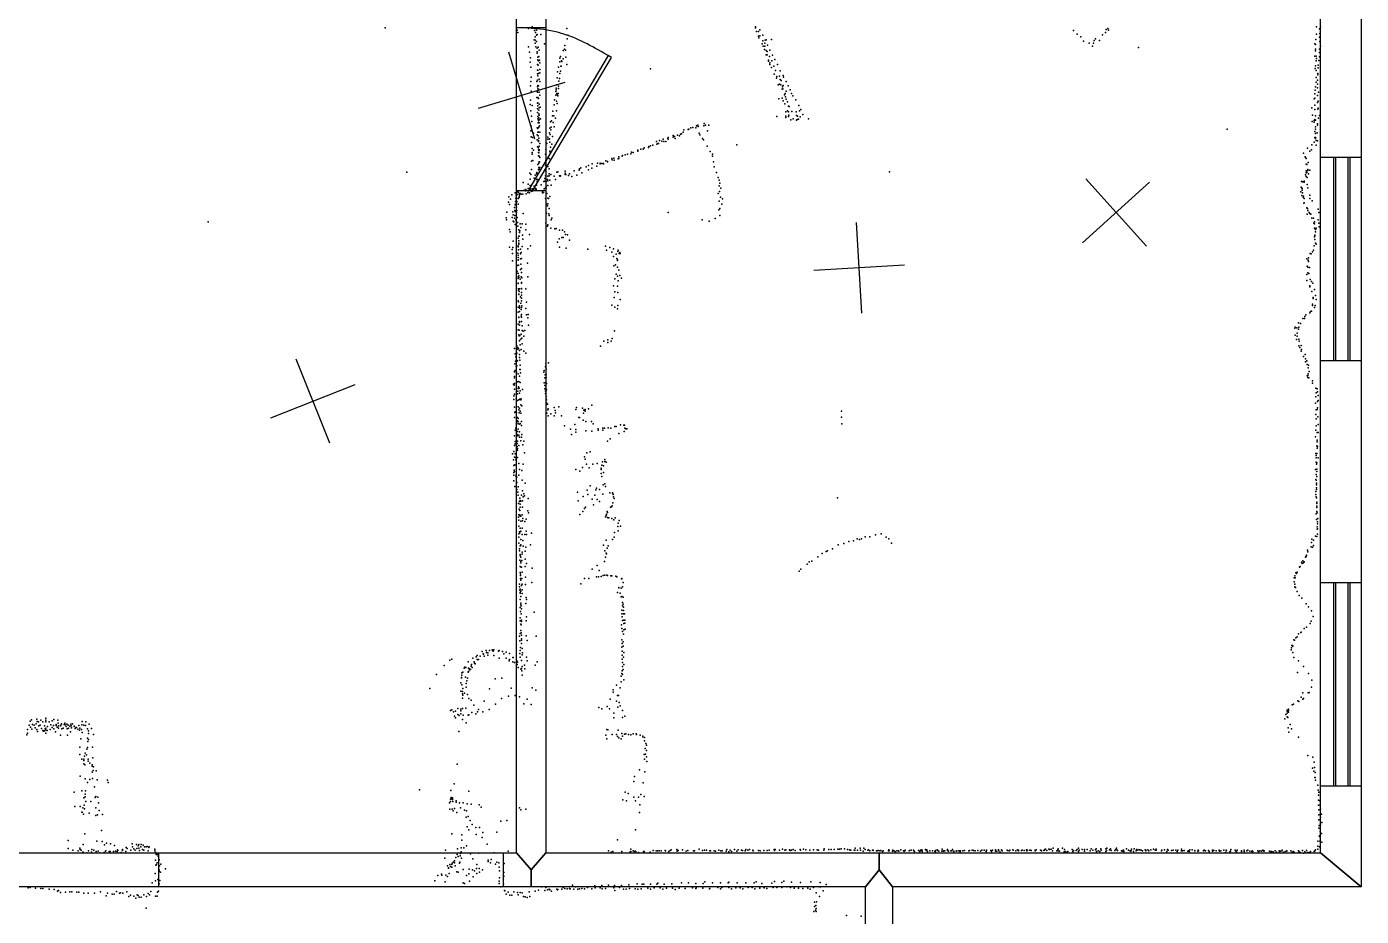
# Model space of a CAD drawing. Header units: millimetres. Extents: x -399 to 13959, y -15390 to 1030.
# Drawn here: x 8062 to 13959, y -11336 to -7408 of the extents above; entities that cross this region are included whole.
import ezdxf

# ---------------------------------------------------------------- set-up
doc = ezdxf.new("R2010")
doc.units = ezdxf.units.MM
for name, color, linetype in [('DOORS', 7, 'Continuous'), ('P', 9, 'Continuous'), ('PANOS', 10, 'Continuous'), ('ROOMS', 1, 'Continuous'), ('WALLS', 3, 'Continuous'), ('WINDOWS', 6, 'Continuous')]:
    doc.layers.add(name, color=color, linetype=linetype)

# ---------------------------------------------------------------- blocks, each defined once
blk = doc.blocks.new('1-Standard_3C')
for points in [[(-403.982, 5.64828), (253.382, 394.931), (263.573, 377.722), (-393.791, -11.5606), (-403.982, 5.64828)], [(263.573, 377.722), (275.367, 357.142), (283.15, 343.495), (290.844, 329.879), (298.429, 316.269), (305.882, 302.642), (313.184, 288.973), (320.313, 275.239), (327.249, 261.416), (333.971, 247.479), (340.456, 233.405), (346.686, 219.17), (352.638, 204.75), (358.291, 190.121), (363.626, 175.258), (368.62, 160.139), (373.253, 144.738), (377.503, 129.032), (381.351, 112.998), (384.774, 96.6102), (387.752, 79.8457), (390.265, 62.6802), (392.29, 45.0899), (393.807, 27.0508), (395.085, -0.90191)]]:
    blk.add_lwpolyline(points)
blk = doc.blocks.new('1-Standard_45')
for points in [[(-590, 42.9766), (589.999, 42.9766), (589.999, 32.9766), (-590, 32.9766), (-590, 42.9766)], [(-590.014, -44.0958), (589.985, -44.0958), (589.985, -54.0958), (-590.014, -54.0958), (-590.014, -44.0958)]]:
    blk.add_lwpolyline(points)

msp = doc.modelspace()

# ---------------------------------------------------------------- linework, layer by layer
at = {"layer": 'DOORS'}
for points in [[(10225.6, -8131.89), (10225.6, -7411.89), (10355.6, -7411.89), (10355.6, -8131.89), (10225.6, -8131.89)], [(8646.54, -11055.7), (10167.3, -11055.7), (10167.3, -11205.7), (8646.54, -11205.7), (8646.54, -11055.7)]]:
    msp.add_lwpolyline(points, dxfattribs=at)
at = {"layer": 'P'}
for p in [(9646, -7413), (10229, -7423), (10280, -7416), (10292, -7412), (10295, -7408), (10306, -7425), (10310, -7416), (10314, -7423), (10448, -7415), (11282, -7408), (11282, -7412), (11287, -7429), (11296, -7429), (11302, -7421), (12687, -7425), (12832, -7420), (12839, -7415), (12842, -7423), (13761, -7408), (13775, -7417), (13778, -7408), (10232, -7433), (10305, -7466), (10308, -7480), (10309, -7453), (10309, -7467), (10310, -7434), (10314, -7445), (10314, -7473), (10317, -7442), (10334, -7442), (10350, -7484), (10450, -7462), (10453, -7445), (11296, -7450), (11297, -7457), (11301, -7448), (11311, -7483), (11314, -7470), (11315, -7445), (11323, -7480), (11325, -7467), (11329, -7465), (11353, -7464), (12704, -7441), (12720, -7452), (12731, -7471), (12756, -7480), (12776, -7481), (12779, -7469), (12784, -7461), (12802, -7469), (12816, -7444), (12828, -7433), (13754, -7483), (13757, -7486), (13758, -7464), (13761, -7441), (13775, -7454), (13776, -7438), (13776, -7473), (10280, -7497), (10283, -7520), (10288, -7545), (10311, -7496), (10317, -7503), (10317, -7519), (10318, -7524), (10321, -7543), (10322, -7498), (10325, -7540), (10327, -7511), (10417, -7547), (10421, -7539), (10432, -7513), (10438, -7507), (10440, -7491), (10443, -7511), (10444, -7543), (11316, -7494), (11322, -7508), (11323, -7493), (11329, -7513), (11330, -7532), (11334, -7517), (11334, -7532), (11336, -7490), (11344, -7540), (11346, -7511), (11358, -7533), (12771, -7493), (12974, -7499), (13753, -7538), (13757, -7507), (13757, -7514), (13760, -7538), (13761, -7548), (13774, -7541), (13775, -7507), (13775, -7521), (13778, -7493), (10287, -7565), (10289, -7586), (10319, -7574), (10319, -7599), (10321, -7554), (10321, -7599), (10322, -7578), (10323, -7558), (10328, -7555), (10329, -7568), (10330, -7597), (10407, -7607), (10412, -7586), (10418, -7563), (10420, -7604), (10422, -7582), (10423, -7582), (10425, -7558), (10426, -7561), (10432, -7550), (10448, -7575), (10819, -7594), (11339, -7560), (11340, -7555), (11346, -7568), (11346, -7574), (11353, -7588), (11354, -7558), (11363, -7582), (11367, -7552), (11371, -7601), (11380, -7574), (11391, -7602), (13755, -7593), (13756, -7581), (13759, -7559), (13759, -7601), (13768, -7578), (13768, -7590), (13771, -7557), (10290, -7649), (10291, -7631), (10316, -7650), (10319, -7616), (10319, -7644), (10320, -7624), (10323, -7614), (10327, -7640), (10329, -7612), (10330, -7649), (10403, -7664), (10406, -7633), (10413, -7648), (10416, -7637), (10418, -7615), (11365, -7617), (11375, -7635), (11376, -7627), (11382, -7664), (11388, -7626), (11388, -7661), (11391, -7641), (11394, -7665), (11395, -7646), (11404, -7623), (11406, -7631), (11418, -7650), (13759, -7632), (13760, -7652), (13765, -7662), (13766, -7644), (13767, -7615), (13767, -7620), (10288, -7669), (10291, -7692), (10316, -7720), (10318, -7694), (10319, -7674), (10319, -7697), (10320, -7682), (10321, -7668), (10321, -7721), (10324, -7669), (10324, -7683), (10324, -7725), (10326, -7697), (10329, -7710), (10400, -7694), (10400, -7710), (10401, -7679), (10402, -7687), (10404, -7703), (10406, -7707), (10409, -7713), (10411, -7703), (10412, -7670), (10412, -7681), (11400, -7684), (11400, -7724), (11401, -7673), (11403, -7682), (11405, -7667), (11410, -7709), (11413, -7703), (11415, -7718), (11418, -7692), (11426, -7669), (11435, -7686), (11442, -7703), (11447, -7713), (13754, -7704), (13754, -7724), (13755, -7688), (13756, -7673), (13766, -7677), (13766, -7711), (13770, -7697), (10287, -7752), (10288, -7732), (10290, -7779), (10295, -7755), (10319, -7746), (10319, -7770), (10320, -7757), (10321, -7744), (10325, -7776), (10326, -7766), (10327, -7750), (10331, -7763), (10387, -7781), (10393, -7753), (10394, -7730), (10403, -7736), (10403, -7779), (10406, -7747), (11386, -7727), (11404, -7735), (11412, -7749), (11416, -7783), (11418, -7728), (11423, -7739), (11423, -7779), (11428, -7758), (11428, -7783), (11431, -7760), (11443, -7782), (11460, -7731), (11473, -7756), (11477, -7779), (11483, -7773), (13741, -7766), (13750, -7727), (13753, -7754), (13754, -7774), (13766, -7742), (13767, -7772), (13768, -7767), (13769, -7736), (10293, -7803), (10294, -7827), (10319, -7787), (10321, -7804), (10321, -7814), (10322, -7832), (10323, -7824), (10325, -7793), (10325, -7810), (10326, -7798), (10326, -7819), (10327, -7832), (10333, -7814), (10377, -7828), (10381, -7823), (10385, -7802), (10388, -7831), (10391, -7802), (10399, -7811), (11028, -7842), (11056, -7835), (11076, -7842), (11377, -7805), (11416, -7803), (11416, -7808), (11428, -7805), (11429, -7798), (11439, -7819), (11448, -7815), (11462, -7784), (11464, -7800), (11464, -7820), (11467, -7818), (11468, -7803), (11472, -7816), (11480, -7806), (11491, -7796), (11517, -7815), (13742, -7827), (13743, -7798), (13750, -7822), (13750, -7830), (13754, -7818), (13756, -7802), (13757, -7821), (13766, -7837), (13770, -7811), (13774, -7800), (10290, -7868), (10291, -7847), (10291, -7894), (10297, -7897), (10301, -7878), (10318, -7854), (10318, -7885), (10320, -7858), (10320, -7873), (10322, -7889), (10324, -7874), (10325, -7851), (10325, -7900), (10328, -7846), (10330, -7874), (10365, -7896), (10372, -7877), (10374, -7856), (10375, -7884), (10378, -7863), (10379, -7851), (10386, -7893), (10392, -7850), (10896, -7897), (10918, -7888), (10919, -7895), (10925, -7892), (10938, -7887), (10946, -7889), (10951, -7882), (10956, -7881), (10963, -7873), (10966, -7863), (10985, -7861), (10988, -7860), (10996, -7854), (11006, -7853), (11018, -7855), (11021, -7845), (11029, -7848), (11033, -7878), (11036, -7886), (11048, -7901), (11054, -7846), (11061, -7843), (11070, -7867), (13366, -7860), (13753, -7870), (13754, -7897), (13756, -7850), (13756, -7860), (13756, -7880), (13757, -7897), (13757, -7901), (13764, -7876), (13765, -7843), (10293, -7919), (10296, -7946), (10302, -7953), (10317, -7908), (10319, -7938), (10323, -7952), (10324, -7911), (10324, -7915), (10324, -7942), (10326, -7935), (10326, -7951), (10326, -7955), (10329, -7924), (10356, -7950), (10360, -7923), (10365, -7904), (10371, -7905), (10372, -7903), (10373, -7917), (10374, -7958), (10377, -7940), (10383, -7926), (10763, -7953), (10763, -7957), (10775, -7949), (10786, -7949), (10790, -7943), (10810, -7941), (10811, -7937), (10818, -7934), (10829, -7931), (10845, -7914), (10847, -7927), (10851, -7923), (10854, -7923), (10858, -7911), (10868, -7913), (10874, -7905), (10877, -7915), (10886, -7915), (10895, -7902), (10897, -7905), (10927, -7902), (11052, -7908), (11068, -7936), (11082, -7959), (11200, -7929), (13721, -7944), (13732, -7958), (13739, -7952), (13740, -7930), (13750, -7917), (13759, -7910), (13759, -7931), (13766, -7912), (10293, -8002), (10296, -7963), (10296, -7970), (10299, -7998), (10320, -8016), (10323, -7963), (10324, -7978), (10325, -7965), (10325, -8010), (10326, -8004), (10327, -7979), (10327, -7980), (10328, -8004), (10329, -7985), (10355, -7971), (10355, -8019), (10356, -7999), (10371, -7990), (10375, -7962), (10377, -7994), (10561, -8013), (10584, -8011), (10596, -8010), (10596, -8014), (10604, -8012), (10610, -8012), (10610, -8013), (10621, -8000), (10628, -8003), (10628, -8005), (10648, -7990), (10649, -7996), (10656, -7989), (10658, -7997), (10675, -7991), (10678, -7982), (10678, -7990), (10693, -7980), (10694, -7977), (10706, -7973), (10716, -7970), (10732, -7969), (10735, -7962), (10742, -7964), (11092, -7971), (11093, -7980), (11097, -8004), (13703, -7966), (13711, -7982), (13713, -7985), (13716, -7990), (13716, -8015), (13718, -8017), (13724, -8007), (9742, -8050), (10285, -8054), (10289, -8061), (10292, -8038), (10305, -8076), (10308, -8063), (10315, -8057), (10316, -8051), (10317, -8057), (10323, -8040), (10324, -8038), (10325, -8029), (10327, -8037), (10329, -8029), (10351, -8078), (10355, -8067), (10356, -8046), (10364, -8025), (10364, -8068), (10371, -8036), (10371, -8058), (10371, -8067), (10378, -8060), (10392, -8068), (10404, -8050), (10409, -8049), (10416, -8066), (10419, -8068), (10421, -8066), (10442, -8045), (10442, -8055), (10442, -8060), (10444, -8061), (10456, -8065), (10460, -8057), (10470, -8069), (10481, -8044), (10493, -8063), (10503, -8041), (10504, -8035), (10510, -8031), (10515, -8053), (10534, -8026), (10545, -8020), (10545, -8040), (10559, -8033), (10581, -8023), (11099, -8026), (11110, -8052), (11118, -8073), (11875, -8048), (13713, -8062), (13715, -8069), (13716, -8044), (13716, -8053), (13717, -8046), (13718, -8052), (13720, -8073), (13723, -8039), (13723, -8043), (13725, -8057), (13731, -8042), (10229, -8137), (10233, -8132), (10256, -8096), (10260, -8129), (10266, -8132), (10268, -8126), (10278, -8103), (10278, -8123), (10279, -8133), (10286, -8081), (10287, -8109), (10288, -8125), (10289, -8111), (10290, -8132), (10295, -8124), (10297, -8128), (10303, -8129), (10305, -8112), (10310, -8123), (10310, -8131), (10311, -8123), (10313, -8126), (10315, -8108), (10316, -8082), (10317, -8092), (10319, -8082), (10335, -8106), (10347, -8091), (10349, -8124), (10351, -8090), (10355, -8119), (10357, -8092), (10358, -8112), (10358, -8121), (10363, -8082), (10365, -8089), (10365, -8109), (10374, -8086), (10380, -8107), (10399, -8083), (11122, -8086), (11122, -8111), (11123, -8136), (11125, -8099), (11129, -8121), (13692, -8137), (13693, -8116), (13695, -8092), (13695, -8118), (13697, -8122), (13697, -8129), (13701, -8093), (13706, -8090), (13707, -8094), (13720, -8104), (13722, -8119), (10191, -8183), (10193, -8159), (10196, -8193), (10200, -8170), (10205, -8150), (10220, -8142), (10221, -8194), (10222, -8179), (10222, -8191), (10224, -8165), (10225, -8152), (10226, -8165), (10227, -8181), (10228, -8180), (10230, -8149), (10233, -8191), (10234, -8167), (10235, -8140), (10238, -8159), (10238, -8162), (10240, -8146), (10240, -8152), (10243, -8145), (10247, -8147), (10254, -8147), (10269, -8146), (10276, -8140), (10284, -8142), (10341, -8138), (10341, -8142), (10345, -8140), (10355, -8166), (10359, -8191), (10360, -8144), (10364, -8165), (10365, -8190), (10368, -8166), (10374, -8158), (11117, -8145), (11122, -8178), (11128, -8161), (11134, -8191), (11136, -8168), (13696, -8153), (13699, -8142), (13702, -8161), (13703, -8156), (13705, -8187), (13707, -8166), (13707, -8185), (13732, -8151), (13732, -8167), (13742, -8177), (10181, -8252), (10184, -8227), (10207, -8250), (10210, -8225), (10212, -8239), (10217, -8206), (10217, -8253), (10219, -8219), (10219, -8242), (10220, -8224), (10226, -8205), (10226, -8229), (10227, -8220), (10229, -8250), (10256, -8233), (10359, -8231), (10363, -8199), (10369, -8234), (10370, -8210), (10370, -8242), (10382, -8253), (10897, -8228), (11104, -8255), (11120, -8217), (11125, -8210), (11125, -8241), (13718, -8207), (13720, -8236), (13721, -8211), (13723, -8220), (13729, -8229), (13731, -8233), (13736, -8236), (13741, -8253), (13748, -8253), (13768, -8213), (13771, -8228), (8864, -8270), (10182, -8260), (10196, -8303), (10198, -8314), (10212, -8267), (10215, -8270), (10221, -8281), (10224, -8261), (10231, -8273), (10232, -8288), (10237, -8305), (10241, -8309), (10243, -8279), (10246, -8294), (10252, -8279), (10267, -8305), (10268, -8280), (10356, -8276), (10363, -8289), (10365, -8283), (10378, -8297), (10380, -8261), (10396, -8300), (10402, -8299), (10416, -8307), (10429, -8306), (10439, -8314), (11046, -8260), (11077, -8266), (13749, -8276), (13752, -8270), (13752, -8279), (13752, -8297), (13756, -8304), (13756, -8313), (13758, -8300), (13759, -8297), (13768, -8260), (13771, -8276), (13773, -8292), (10211, -8355), (10234, -8341), (10236, -8333), (10236, -8353), (10237, -8363), (10237, -8368), (10238, -8333), (10239, -8317), (10253, -8328), (10254, -8346), (10283, -8326), (10407, -8360), (10415, -8344), (10426, -8338), (10432, -8338), (10443, -8325), (10451, -8327), (10460, -8350), (13752, -8335), (13753, -8332), (13754, -8328), (13754, -8348), (13756, -8364), (13759, -8368), (10196, -8382), (10207, -8392), (10208, -8410), (10210, -8383), (10232, -8408), (10233, -8375), (10233, -8416), (10233, -8427), (10234, -8380), (10235, -8393), (10244, -8390), (10244, -8411), (10247, -8405), (10248, -8431), (10251, -8378), (10277, -8389), (10288, -8375), (10416, -8381), (10446, -8386), (10542, -8390), (10619, -8377), (10624, -8395), (10639, -8383), (10648, -8403), (10655, -8389), (10655, -8423), (10667, -8413), (10670, -8431), (10674, -8401), (10676, -8394), (10680, -8410), (10683, -8405), (10685, -8409), (13726, -8428), (13733, -8409), (13738, -8411), (13744, -8402), (13748, -8395), (13750, -8376), (10209, -8442), (10229, -8487), (10231, -8463), (10233, -8438), (10233, -8439), (10235, -8461), (10244, -8433), (10244, -8480), (10245, -8456), (10248, -8476), (10275, -8452), (10657, -8464), (10663, -8460), (10664, -8460), (10672, -8440), (10673, -8437), (10673, -8470), (10678, -8483), (13719, -8433), (13720, -8465), (13722, -8470), (13724, -8439), (13726, -8445), (13730, -8471), (10232, -8496), (10233, -8513), (10233, -8540), (10234, -8497), (10234, -8520), (10234, -8542), (10236, -8508), (10237, -8515), (10243, -8522), (10247, -8512), (10248, -8538), (10248, -8541), (10249, -8493), (10250, -8517), (10277, -8512), (10660, -8521), (10666, -8500), (10673, -8509), (10675, -8530), (10683, -8506), (10690, -8518), (13718, -8502), (13719, -8528), (13722, -8494), (13727, -8497), (13733, -8524), (13739, -8533), (13745, -8541), (10235, -8566), (10235, -8572), (10236, -8589), (10237, -8591), (10238, -8577), (10239, -8565), (10244, -8601), (10248, -8564), (10248, -8566), (10248, -8593), (10249, -8582), (10249, -8607), (10268, -8566), (10655, -8552), (10658, -8603), (10661, -8578), (10673, -8554), (10674, -8581), (13731, -8552), (13732, -8557), (13740, -8577), (13747, -8603), (13747, -8608), (13752, -8568), (13757, -8595), (10234, -8618), (10234, -8647), (10235, -8623), (10239, -8641), (10239, -8646), (10239, -8651), (10239, -8666), (10245, -8628), (10247, -8657), (10248, -8618), (10248, -8648), (10249, -8648), (10250, -8640), (10267, -8652), (10271, -8624), (10647, -8638), (10660, -8647), (10672, -8654), (10674, -8639), (10684, -8613), (13734, -8666), (13739, -8664), (13743, -8633), (13744, -8639), (13752, -8648), (13755, -8639), (13760, -8613), (10233, -8721), (10234, -8669), (10236, -8692), (10237, -8690), (10239, -8709), (10239, -8714), (10240, -8726), (10247, -8686), (10248, -8691), (10248, -8709), (10248, -8710), (10249, -8679), (10270, -8680), (10276, -8693), (10278, -8679), (10279, -8726), (13681, -8715), (13690, -8719), (13701, -8697), (13708, -8696), (13709, -8687), (13714, -8680), (13731, -8671), (10234, -8747), (10237, -8769), (10238, -8748), (10238, -8773), (10241, -8772), (10247, -8765), (10250, -8783), (10251, -8729), (10251, -8750), (10256, -8752), (10259, -8775), (10263, -8749), (10649, -8785), (10659, -8751), (13665, -8739), (13667, -8735), (13667, -8770), (13674, -8738), (13675, -8775), (13676, -8761), (13682, -8744), (13683, -8735), (10218, -8829), (10227, -8817), (10231, -8832), (10232, -8824), (10235, -8831), (10239, -8795), (10239, -8838), (10240, -8794), (10242, -8812), (10245, -8787), (10247, -8833), (10251, -8809), (10258, -8841), (10597, -8818), (10612, -8797), (10630, -8790), (10630, -8802), (10645, -8797), (13673, -8789), (13683, -8787), (13683, -8817), (13685, -8797), (13687, -8825), (13693, -8816), (13694, -8841), (13695, -8834), (10219, -8896), (10220, -8852), (10222, -8885), (10224, -8865), (10226, -8880), (10228, -8850), (10231, -8883), (10239, -8868), (10240, -8855), (10241, -8881), (10242, -8902), (10268, -8850), (10356, -8897), (10368, -8892), (13703, -8864), (13711, -8855), (13712, -8888), (13713, -8874), (13719, -8883), (13720, -8899), (13725, -8903), (10217, -8930), (10217, -8932), (10217, -8952), (10218, -8959), (10221, -8926), (10225, -8908), (10226, -8933), (10228, -8905), (10233, -8941), (10240, -8951), (10241, -8922), (10242, -8921), (10244, -8937), (10347, -8934), (10348, -8926), (10352, -8958), (10353, -8945), (10355, -8909), (10355, -8910), (10356, -8957), (10357, -8920), (10358, -8944), (10358, -8957), (13720, -8950), (13722, -8957), (13723, -8948), (13724, -8914), (13724, -8941), (13727, -8959), (13728, -8931), (10213, -8986), (10216, -8991), (10217, -9009), (10218, -8983), (10230, -8976), (10232, -9017), (10233, -9006), (10235, -8998), (10236, -8975), (10236, -8975), (10238, -9004), (10242, -8979), (10242, -9016), (10253, -9010), (10349, -8981), (10351, -9007), (10352, -8993), (10354, -9018), (10355, -8980), (10355, -9006), (10359, -8984), (10359, -9012), (13743, -8972), (13743, -8982), (13758, -9004), (13764, -9007), (13766, -9021), (10214, -9038), (10214, -9054), (10218, -9031), (10225, -9050), (10230, -9058), (10231, -9029), (10236, -9055), (10239, -9026), (10241, -9053), (10245, -9055), (10246, -9077), (10247, -9051), (10355, -9028), (10358, -9041), (10358, -9053), (10359, -9055), (10359, -9069), (10359, -9076), (10363, -9075), (10559, -9079), (13757, -9071), (13758, -9042), (13760, -9024), (13766, -9063), (13768, -9036), (13768, -9058), (10217, -9088), (10218, -9134), (10219, -9112), (10220, -9108), (10226, -9111), (10231, -9134), (10233, -9087), (10233, -9138), (10237, -9100), (10238, -9113), (10239, -9093), (10242, -9106), (10246, -9114), (10250, -9082), (10360, -9114), (10364, -9100), (10366, -9096), (10366, -9126), (10378, -9117), (10393, -9090), (10393, -9126), (10397, -9102), (10398, -9113), (10414, -9087), (10425, -9126), (10488, -9099), (10492, -9089), (10502, -9134), (10504, -9134), (10518, -9092), (10523, -9115), (10524, -9101), (10530, -9099), (10530, -9105), (10544, -9095), (11662, -9105), (11662, -9132), (13758, -9120), (13759, -9100), (13759, -9139), (13764, -9098), (13766, -9091), (13767, -9131), (10220, -9189), (10223, -9181), (10226, -9158), (10231, -9149), (10231, -9196), (10233, -9161), (10234, -9153), (10234, -9185), (10240, -9197), (10241, -9163), (10242, -9160), (10249, -9152), (10249, -9169), (10438, -9171), (10465, -9185), (10484, -9164), (10488, -9187), (10488, -9199), (10521, -9145), (10532, -9193), (10533, -9152), (10557, -9152), (10559, -9194), (10565, -9161), (10587, -9183), (10587, -9190), (10607, -9181), (10608, -9190), (10615, -9180), (10632, -9179), (10643, -9181), (10661, -9173), (10666, -9173), (10686, -9166), (10700, -9167), (10702, -9195), (10704, -9167), (10705, -9181), (10710, -9184), (10714, -9183), (11663, -9162), (13758, -9189), (13759, -9170), (13769, -9164), (10217, -9258), (10218, -9215), (10220, -9239), (10221, -9250), (10229, -9209), (10229, -9248), (10230, -9213), (10230, -9238), (10232, -9214), (10236, -9211), (10236, -9257), (10239, -9220), (10246, -9236), (10248, -9220), (10250, -9209), (10254, -9255), (10259, -9238), (10469, -9208), (10629, -9238), (10640, -9228), (10678, -9205), (13757, -9219), (13764, -9200), (13764, -9234), (13764, -9241), (13769, -9200), (10208, -9294), (10215, -9284), (10218, -9309), (10221, -9294), (10222, -9311), (10229, -9262), (10231, -9271), (10231, -9278), (10231, -9311), (10261, -9289), (10526, -9308), (10530, -9317), (10537, -9290), (10552, -9285), (13758, -9292), (13759, -9312), (13760, -9301), (13762, -9293), (13763, -9259), (13764, -9269), (13765, -9262), (13768, -9312), (10213, -9320), (10215, -9346), (10216, -9366), (10217, -9372), (10219, -9343), (10224, -9320), (10237, -9337), (10239, -9364), (10250, -9368), (10255, -9339), (10489, -9363), (10506, -9371), (10518, -9354), (10536, -9340), (10547, -9356), (10563, -9339), (10582, -9337), (10600, -9357), (10601, -9364), (10603, -9344), (10606, -9330), (10611, -9347), (10616, -9319), (10616, -9328), (10622, -9331), (13756, -9364), (13760, -9331), (13761, -9340), (13762, -9334), (13762, -9362), (13762, -9372), (10215, -9377), (10215, -9389), (10215, -9414), (10224, -9393), (10225, -9389), (10227, -9397), (10227, -9421), (10237, -9389), (10251, -9410), (10264, -9424), (10600, -9381), (10603, -9394), (10609, -9431), (10611, -9377), (10616, -9427), (13758, -9407), (13759, -9386), (13760, -9411), (13761, -9423), (13761, -9431), (13763, -9394), (10219, -9438), (10228, -9451), (10232, -9463), (10233, -9440), (10234, -9477), (10241, -9490), (10249, -9477), (10253, -9458), (10256, -9484), (10259, -9470), (10262, -9479), (10278, -9492), (10496, -9463), (10521, -9482), (10538, -9455), (10542, -9474), (10552, -9436), (10572, -9476), (10577, -9453), (10580, -9445), (10593, -9451), (10607, -9472), (10620, -9438), (10638, -9467), (10650, -9466), (10652, -9469), (10653, -9473), (10655, -9484), (10658, -9492), (11644, -9489), (13758, -9461), (13758, -9473), (13759, -9484), (13761, -9444), (13761, -9452), (13761, -9489), (10235, -9513), (10238, -9538), (10239, -9504), (10241, -9544), (10242, -9500), (10242, -9516), (10242, -9529), (10245, -9503), (10253, -9501), (10253, -9530), (10276, -9546), (10499, -9501), (10520, -9549), (10526, -9535), (10531, -9529), (10561, -9495), (10567, -9519), (10582, -9496), (10593, -9505), (10627, -9549), (10628, -9553), (10642, -9530), (10646, -9528), (10649, -9523), (10652, -9510), (13762, -9508), (13762, -9514), (13762, -9525), (13762, -9531), (13762, -9549), (10235, -9574), (10236, -9587), (10237, -9563), (10241, -9564), (10243, -9570), (10245, -9592), (10246, -9570), (10251, -9563), (10253, -9590), (10254, -9580), (10263, -9593), (10269, -9582), (10280, -9555), (10506, -9562), (10619, -9572), (10622, -9567), (10624, -9560), (10628, -9575), (10634, -9577), (10647, -9580), (10656, -9585), (10662, -9577), (10675, -9601), (10680, -9588), (13760, -9559), (13761, -9584), (13764, -9555), (13765, -9595), (13766, -9603), (13767, -9579), (10236, -9648), (10236, -9662), (10237, -9613), (10240, -9638), (10241, -9643), (10243, -9622), (10245, -9635), (10251, -9651), (10252, -9622), (10263, -9651), (10269, -9636), (10271, -9651), (10292, -9645), (10658, -9662), (10659, -9641), (10674, -9615), (10676, -9634), (10686, -9613), (11731, -9669), (11751, -9670), (11767, -9661), (11788, -9661), (11813, -9652), (11837, -9648), (11860, -9662), (11871, -9669), (13740, -9671), (13756, -9657), (13762, -9659), (13764, -9616), (13764, -9627), (13765, -9649), (13766, -9626), (10237, -9688), (10239, -9713), (10240, -9722), (10242, -9700), (10244, -9700), (10245, -9673), (10245, -9696), (10252, -9729), (10254, -9677), (10256, -9702), (10264, -9724), (10268, -9707), (10288, -9696), (10611, -9698), (10617, -9723), (10622, -9676), (10627, -9710), (10632, -9701), (10651, -9673), (11594, -9725), (11600, -9723), (11623, -9713), (11647, -9696), (11673, -9690), (11694, -9681), (11716, -9678), (11742, -9672), (11883, -9688), (13721, -9720), (13722, -9727), (13737, -9705), (13739, -9686), (13743, -9706), (13748, -9675), (13748, -9699), (10241, -9764), (10242, -9739), (10243, -9745), (10245, -9750), (10246, -9769), (10246, -9776), (10250, -9765), (10251, -9737), (10265, -9759), (10270, -9778), (10583, -9787), (10615, -9770), (10619, -9751), (10622, -9733), (10624, -9736), (11511, -9781), (11519, -9771), (11531, -9768), (11558, -9749), (11577, -9734), (13695, -9772), (13698, -9778), (13701, -9767), (13704, -9776), (13706, -9771), (13712, -9750), (13716, -9748), (13717, -9741), (10242, -9791), (10243, -9818), (10244, -9825), (10244, -9831), (10244, -9844), (10247, -9795), (10249, -9794), (10250, -9845), (10251, -9817), (10265, -9792), (10266, -9839), (10295, -9799), (10527, -9844), (10546, -9845), (10561, -9804), (10579, -9838), (10589, -9837), (10591, -9810), (10601, -9836), (10609, -9831), (10616, -9830), (10625, -9830), (10629, -9832), (10643, -9833), (10647, -9833), (10665, -9834), (10669, -9837), (10690, -9846), (10692, -9844), (10692, -9846), (11475, -9812), (11483, -9803), (13662, -9842), (13663, -9842), (13666, -9833), (13667, -9841), (13670, -9820), (13672, -9823), (13675, -9816), (13686, -9795), (13689, -9792), (10240, -9870), (10240, -9882), (10241, -9896), (10242, -9906), (10243, -9892), (10245, -9852), (10245, -9900), (10248, -9875), (10252, -9869), (10252, -9894), (10266, -9871), (10294, -9862), (10511, -9868), (10672, -9906), (10678, -9886), (10679, -9884), (10689, -9888), (10695, -9881), (10698, -9862), (13662, -9859), (13665, -9869), (13665, -9882), (13668, -9884), (13675, -9902), (10242, -9909), (10242, -9937), (10245, -9961), (10246, -9924), (10246, -9954), (10247, -9965), (10251, -9911), (10268, -9955), (10269, -9928), (10271, -9938), (10684, -9909), (10688, -9925), (10692, -9924), (10694, -9950), (10698, -9927), (10698, -9958), (13684, -9920), (13696, -9932), (13716, -9956), (10243, -9973), (10243, -10018), (10244, -9990), (10247, -10000), (10248, -9978), (10270, -10014), (10305, -9993), (10691, -10001), (10692, -9984), (10693, -10014), (10694, -9966), (10699, -9971), (10699, -9986), (10699, -10000), (10703, -10001), (13726, -9970), (13739, -9987), (13747, -10013), (10243, -10032), (10245, -10074), (10246, -10047), (10247, -10050), (10248, -10035), (10249, -10028), (10269, -10032), (10690, -10049), (10692, -10065), (10694, -10079), (10695, -10030), (10700, -10029), (10700, -10044), (10701, -10072), (10705, -10028), (10705, -10042), (10707, -10069), (13692, -10083), (13694, -10081), (13706, -10065), (13717, -10060), (13733, -10044), (13737, -10033), (10240, -10099), (10241, -10120), (10242, -10087), (10247, -10084), (10248, -10111), (10248, -10117), (10248, -10131), (10249, -10095), (10269, -10098), (10273, -10119), (10313, -10099), (10691, -10115), (10693, -10131), (10698, -10125), (10699, -10091), (13652, -10141), (13655, -10140), (13661, -10116), (13664, -10117), (13669, -10107), (13675, -10103), (13682, -10089), (9941, -10201), (10033, -10197), (10048, -10190), (10052, -10185), (10065, -10188), (10075, -10167), (10079, -10178), (10080, -10179), (10084, -10188), (10092, -10162), (10094, -10171), (10099, -10183), (10100, -10173), (10107, -10163), (10119, -10160), (10121, -10162), (10123, -10165), (10126, -10160), (10126, -10184), (10146, -10166), (10150, -10163), (10150, -10196), (10165, -10167), (10170, -10177), (10180, -10170), (10181, -10197), (10195, -10176), (10210, -10194), (10211, -10193), (10241, -10176), (10243, -10163), (10243, -10192), (10244, -10149), (10252, -10154), (10252, -10182), (10253, -10173), (10270, -10192), (10692, -10148), (10693, -10165), (10693, -10183), (10693, -10201), (10698, -10143), (10699, -10192), (10701, -10171), (13649, -10159), (13651, -10151), (13656, -10143), (13657, -10171), (13661, -10193), (9907, -10229), (9932, -10206), (9989, -10258), (9995, -10240), (9998, -10236), (10002, -10237), (10013, -10213), (10013, -10258), (10014, -10240), (10014, -10255), (10018, -10248), (10019, -10244), (10023, -10246), (10026, -10232), (10028, -10225), (10031, -10238), (10039, -10212), (10041, -10219), (10043, -10222), (10052, -10202), (10056, -10203), (10059, -10202), (10194, -10208), (10196, -10202), (10210, -10213), (10217, -10216), (10227, -10208), (10229, -10214), (10229, -10225), (10231, -10214), (10233, -10238), (10246, -10245), (10248, -10242), (10249, -10207), (10250, -10253), (10252, -10233), (10261, -10228), (10263, -10244), (10274, -10208), (10308, -10228), (10318, -10212), (10693, -10253), (10694, -10234), (10695, -10216), (10698, -10247), (10700, -10225), (13677, -10260), (13681, -10208), (13703, -10234), (9873, -10268), (9981, -10306), (9983, -10282), (9983, -10284), (9984, -10272), (9985, -10261), (9985, -10314), (9985, -10314), (10001, -10280), (10004, -10309), (10007, -10297), (10010, -10285), (10132, -10288), (10162, -10285), (10252, -10272), (10668, -10315), (10688, -10276), (10688, -10301), (10692, -10264), (10695, -10269), (10701, -10292), (13725, -10264), (13740, -10293), (9843, -10330), (9981, -10342), (9987, -10343), (9988, -10354), (9988, -10373), (9989, -10330), (9989, -10360), (9997, -10351), (10004, -10324), (10010, -10357), (10016, -10375), (10107, -10332), (10160, -10375), (10191, -10365), (10202, -10329), (10221, -10361), (10239, -10367), (10274, -10377), (10296, -10327), (10311, -10338), (10640, -10378), (10654, -10336), (10654, -10347), (10672, -10361), (10677, -10361), (10684, -10328), (13694, -10369), (13700, -10377), (13701, -10349), (13703, -10375), (13724, -10349), (13728, -10348), (13739, -10325), (9934, -10428), (9940, -10425), (9948, -10434), (9957, -10430), (9967, -10419), (9981, -10421), (9981, -10429), (9988, -10419), (10003, -10417), (10026, -10382), (10029, -10437), (10038, -10404), (10054, -10433), (10059, -10423), (10077, -10434), (10084, -10386), (10106, -10423), (10133, -10400), (10259, -10398), (10291, -10401), (10590, -10414), (10604, -10420), (10627, -10410), (10637, -10420), (10668, -10386), (10674, -10413), (10680, -10393), (10684, -10407), (10695, -10428), (13631, -10431), (13632, -10426), (13638, -10421), (13638, -10428), (13638, -10435), (13653, -10403), (13660, -10400), (13678, -10385), (13683, -10388), (8073, -10492), (8078, -10474), (8083, -10469), (8087, -10489), (8095, -10492), (8104, -10486), (8107, -10466), (8109, -10476), (8114, -10478), (8115, -10495), (8121, -10492), (8124, -10471), (8133, -10477), (8140, -10495), (8146, -10478), (8147, -10462), (8147, -10470), (8162, -10477), (8169, -10491), (8175, -10473), (8181, -10494), (8182, -10467), (8193, -10489), (8193, -10494), (8199, -10471), (8201, -10483), (8202, -10496), (8212, -10496), (8213, -10492), (8216, -10487), (8227, -10489), (8230, -10484), (8232, -10491), (8239, -10488), (8245, -10493), (8257, -10488), (8259, -10495), (8265, -10486), (8293, -10494), (8306, -10491), (8307, -10476), (8315, -10492), (8322, -10494), (8322, -10494), (8324, -10477), (8338, -10488), (9953, -10453), (9956, -10460), (9967, -10446), (9973, -10449), (9981, -10442), (9987, -10468), (9990, -10448), (10004, -10482), (10012, -10448), (10015, -10447), (10046, -10442), (10046, -10442), (10656, -10439), (10656, -10460), (10694, -10459), (10705, -10453), (13621, -10465), (13625, -10446), (13632, -10439), (13632, -10456), (13634, -10459), (13645, -10489), (8063, -10535), (8065, -10511), (8066, -10528), (8079, -10501), (8085, -10510), (8100, -10504), (8107, -10511), (8110, -10520), (8128, -10507), (8133, -10516), (8136, -10519), (8140, -10518), (8144, -10509), (8146, -10506), (8147, -10513), (8147, -10528), (8152, -10516), (8154, -10498), (8166, -10512), (8175, -10503), (8182, -10509), (8189, -10522), (8196, -10501), (8203, -10506), (8211, -10537), (8217, -10509), (8223, -10505), (8236, -10498), (8241, -10508), (8242, -10536), (8247, -10505), (8252, -10497), (8255, -10522), (8260, -10504), (8272, -10497), (8272, -10498), (8276, -10507), (8279, -10503), (8282, -10502), (8288, -10510), (8296, -10514), (8297, -10505), (8302, -10552), (8304, -10512), (8307, -10525), (8330, -10550), (8331, -10509), (8335, -10517), (8335, -10529), (8349, -10507), (8357, -10534), (9971, -10520), (10621, -10536), (10625, -10552), (10626, -10511), (10630, -10513), (10649, -10533), (10668, -10533), (10673, -10543), (10675, -10514), (10679, -10548), (10688, -10552), (10691, -10529), (10695, -10541), (10703, -10532), (10710, -10531), (10721, -10533), (10731, -10535), (10741, -10531), (10755, -10530), (10757, -10534), (10773, -10536), (10785, -10541), (10785, -10544), (10792, -10547), (13636, -10504), (13639, -10524), (13651, -10509), (13682, -10546), (8297, -10589), (8328, -10598), (8331, -10591), (8332, -10564), (8335, -10556), (8353, -10589), (10792, -10562), (10795, -10595), (10797, -10573), (10800, -10580), (10800, -10604), (8297, -10622), (8305, -10643), (8314, -10642), (8314, -10663), (8315, -10648), (8317, -10630), (8319, -10668), (8321, -10616), (8327, -10624), (8333, -10651), (8334, -10642), (8341, -10660), (8352, -10667), (8352, -10673), (8354, -10637), (9964, -10664), (10790, -10622), (10792, -10643), (10796, -10621), (10800, -10632), (10802, -10653), (13723, -10627), (13745, -10633), (13750, -10656), (8299, -10717), (8321, -10730), (8351, -10700), (8353, -10728), (8356, -10693), (8357, -10676), (8369, -10694), (10747, -10719), (10769, -10690), (10794, -10699), (13744, -10683), (13749, -10696), (13752, -10680), (13753, -10724), (13755, -10701), (13755, -10723), (8272, -10788), (8306, -10782), (8322, -10783), (8330, -10746), (8341, -10733), (8362, -10765), (8374, -10734), (8419, -10735), (8422, -10745), (9798, -10778), (9936, -10781), (9951, -10751), (10016, -10784), (10707, -10788), (10745, -10741), (10786, -10747), (13756, -10735), (13767, -10757), (13769, -10780), (13772, -10788), (8314, -10813), (8316, -10846), (8320, -10797), (8321, -10809), (8324, -10829), (8346, -10830), (8365, -10812), (8368, -10808), (8376, -10811), (8379, -10836), (9930, -10836), (9934, -10819), (9934, -10829), (9937, -10812), (9938, -10818), (9943, -10813), (9943, -10818), (9944, -10821), (9945, -10829), (9959, -10826), (9960, -10833), (9975, -10835), (9990, -10835), (10009, -10840), (10026, -10842), (10062, -10844), (10696, -10822), (10713, -10827), (10720, -10794), (10745, -10810), (10752, -10826), (10765, -10810), (10771, -10844), (10776, -10799), (10791, -10808), (13770, -10802), (13770, -10824), (13770, -10845), (13771, -10845), (13776, -10826), (8275, -10851), (8299, -10852), (8306, -10877), (8307, -10877), (8310, -10857), (8313, -10885), (8317, -10862), (8338, -10881), (8367, -10891), (8368, -10858), (8375, -10888), (8383, -10869), (8397, -10887), (9932, -10864), (9942, -10863), (9946, -10871), (9952, -10861), (9963, -10878), (9979, -10857), (9996, -10868), (10004, -10898), (10005, -10870), (10012, -10895), (10070, -10854), (10239, -10858), (10245, -10866), (10267, -10864), (10769, -10878), (13771, -10888), (13772, -10867), (13778, -10863), (13779, -10898), (13783, -10886), (8393, -10957), (10009, -10941), (10015, -10955), (10021, -10914), (10031, -10931), (10046, -10944), (10063, -10945), (10078, -10967), (10140, -10965), (10157, -10916), (10183, -10913), (10752, -10954), (13771, -10911), (13771, -10947), (13773, -10935), (13777, -10961), (13779, -10933), (13785, -10922), (8246, -11001), (8311, -11020), (8319, -10972), (8372, -11005), (8396, -11006), (8406, -11021), (8414, -11013), (8433, -11016), (8450, -11024), (8528, -11016), (8547, -11019), (8555, -11026), (8558, -11019), (8568, -11020), (8576, -11022), (9941, -10972), (9985, -10976), (9985, -11000), (10005, -11025), (10048, -10975), (10074, -10989), (10096, -11018), (10672, -10999), (13767, -11005), (13767, -11027), (13774, -10984), (13775, -10981), (13776, -11005), (13783, -10971), (13784, -11009), (8246, -11037), (8266, -11045), (8290, -11047), (8297, -11035), (8298, -11041), (8303, -11044), (8310, -11053), (8311, -11053), (8328, -11056), (8335, -11047), (8348, -11053), (8350, -11042), (8358, -11045), (8369, -11051), (8378, -11049), (8385, -11056), (8405, -11054), (8410, -11049), (8412, -11047), (8426, -11051), (8431, -11050), (8445, -11051), (8455, -11049), (8462, -11051), (8463, -11043), (8465, -11046), (8480, -11054), (8485, -11045), (8485, -11046), (8486, -11042), (8500, -11050), (8501, -11033), (8506, -11037), (8522, -11044), (8529, -11029), (8536, -11039), (8541, -11045), (8548, -11037), (8557, -11036), (8561, -11046), (8566, -11029), (8567, -11029), (8574, -11041), (8580, -11045), (8583, -11029), (8590, -11030), (8594, -11028), (8599, -11047), (8601, -11031), (8601, -11033), (8603, -11030), (8628, -11040), (8628, -11047), (8631, -11055), (8634, -11063), (8639, -11063), (8643, -11071), (9910, -11080), (9913, -11045), (9958, -11077), (9964, -11063), (9965, -11039), (9969, -11073), (9977, -11069), (9979, -11059), (9982, -11034), (9982, -11052), (9983, -11080), (9994, -11034), (10023, -11060), (10033, -11083), (10058, -11057), (10114, -11085), (10128, -11056), (10189, -11049), (10633, -11047), (10645, -11053), (10652, -11050), (10691, -11050), (10728, -11052), (10731, -11040), (10732, -11050), (10741, -11048), (10746, -11051), (10751, -11049), (10753, -11050), (10765, -11055), (10788, -11050), (10791, -11050), (10817, -11053), (10830, -11046), (10844, -11048), (10849, -11047), (10857, -11048), (10866, -11048), (10883, -11046), (10885, -11048), (10899, -11050), (10905, -11046), (10909, -11043), (10934, -11042), (10936, -11049), (10940, -11046), (10959, -11043), (10976, -11049), (10983, -11046), (11008, -11047), (11012, -11047), (11033, -11040), (11048, -11046), (11057, -11044), (11066, -11044), (11081, -11048), (11083, -11048), (11099, -11048), (11105, -11049), (11120, -11044), (11129, -11047), (11135, -11047), (11153, -11049), (11156, -11042), (11164, -11052), (11171, -11044), (11176, -11050), (11190, -11042), (11200, -11049), (11205, -11043), (11221, -11045), (11225, -11046), (11237, -11047), (11239, -11041), (11249, -11045), (11256, -11041), (11270, -11045), (11272, -11047), (11296, -11046), (11303, -11047), (11319, -11046), (11334, -11046), (11342, -11045), (11365, -11041), (11366, -11046), (11369, -11042), (11389, -11044), (11401, -11040), (11412, -11044), (11416, -11043), (11432, -11043), (11435, -11046), (11441, -11045), (11449, -11041), (11458, -11046), (11479, -11041), (11481, -11044), (11495, -11040), (11504, -11043), (11522, -11045), (11539, -11043), (11554, -11043), (11561, -11045), (11584, -11045), (11585, -11038), (11607, -11041), (11616, -11041), (11630, -11042), (11630, -11042), (11646, -11040), (11653, -11040), (11661, -11038), (11676, -11038), (11689, -11041), (11698, -11043), (11703, -11045), (11718, -11044), (11721, -11044), (11722, -11036), (11733, -11044), (11744, -11035), (11746, -11045), (11758, -11049), (11761, -11036), (11767, -11041), (11779, -11045), (11781, -11043), (11788, -11048), (11799, -11045), (11802, -11045), (11802, -11046), (11817, -11048), (11818, -11048), (11824, -11046), (11831, -11047), (11836, -11046), (11844, -11050), (11847, -11048), (11870, -11047), (11871, -11043), (11873, -11047), (11887, -11049), (11889, -11044), (11893, -11047), (11900, -11050), (11907, -11047), (11914, -11048), (11916, -11049), (11925, -11043), (11936, -11047), (11939, -11049), (11942, -11048), (11944, -11045), (11961, -11048), (11962, -11046), (11970, -11045), (11980, -11045), (11984, -11049), (11985, -11050), (12003, -11046), (12008, -11051), (12011, -11046), (12012, -11045), (12017, -11043), (12018, -11048), (12019, -11051), (12034, -11041), (12036, -11046), (12039, -11043), (12042, -11051), (12052, -11048), (12065, -11048), (12075, -11049), (12077, -11046), (12078, -11052), (12085, -11043), (12088, -11046), (12093, -11049), (12105, -11049), (12107, -11040), (12111, -11047), (12113, -11049), (12119, -11048), (12130, -11041), (12131, -11046), (12135, -11049), (12145, -11047), (12150, -11047), (12153, -11041), (12158, -11049), (12159, -11050), (12169, -11049), (12172, -11047), (12181, -11047), (12185, -11047), (12186, -11052), (12188, -11048), (12198, -11047), (12205, -11046), (12225, -11047), (12226, -11047), (12228, -11046), (12239, -11044), (12245, -11046), (12253, -11048), (12264, -11046), (12277, -11049), (12283, -11045), (12292, -11044), (12301, -11050), (12303, -11045), (12303, -11046), (12322, -11046), (12325, -11050), (12329, -11044), (12343, -11043), (12343, -11049), (12349, -11049), (12356, -11043), (12357, -11048), (12364, -11053), (12369, -11043), (12372, -11048), (12394, -11044), (12396, -11046), (12403, -11048), (12406, -11045), (12420, -11043), (12421, -11045), (12432, -11047), (12440, -11043), (12445, -11045), (12445, -11048), (12457, -11046), (12461, -11045), (12469, -11046), (12479, -11043), (12481, -11048), (12484, -11044), (12494, -11045), (12496, -11045), (12500, -11046), (12518, -11045), (12518, -11047), (12520, -11044), (12522, -11043), (12541, -11044), (12543, -11044), (12546, -11047), (12556, -11046), (12559, -11045), (12560, -11042), (12563, -11040), (12569, -11046), (12579, -11040), (12581, -11041), (12589, -11040), (12594, -11048), (12598, -11036), (12613, -11047), (12618, -11043), (12619, -11047), (12620, -11038), (12626, -11049), (12638, -11036), (12646, -11052), (12647, -11041), (12650, -11050), (12659, -11052), (12662, -11050), (12682, -11041), (12684, -11050), (12687, -11046), (12699, -11046), (12704, -11041), (12709, -11036), (12710, -11050), (12712, -11044), (12725, -11042), (12736, -11042), (12736, -11049), (12748, -11042), (12761, -11048), (12765, -11038), (12773, -11044), (12785, -11043), (12787, -11039), (12789, -11050), (12797, -11048), (12803, -11050), (12808, -11038), (12809, -11044), (12830, -11039), (12830, -11051), (12833, -11046), (12835, -11035), (12846, -11043), (12851, -11039), (12854, -11046), (12870, -11046), (12874, -11041), (12877, -11036), (12880, -11045), (12882, -11046), (12899, -11047), (12903, -11049), (12907, -11045), (12908, -11045), (12910, -11050), (12921, -11039), (12930, -11045), (12937, -11047), (12937, -11049), (12942, -11047), (12943, -11040), (12952, -11050), (12956, -11039), (12964, -11047), (12965, -11042), (12967, -11041), (12969, -11044), (12976, -11043), (12980, -11043), (12986, -11045), (12992, -11047), (13004, -11043), (13007, -11044), (13007, -11047), (13016, -11043), (13020, -11047), (13029, -11043), (13041, -11040), (13048, -11044), (13053, -11040), (13053, -11045), (13076, -11047), (13077, -11045), (13078, -11044), (13090, -11043), (13100, -11050), (13102, -11041), (13106, -11045), (13121, -11046), (13127, -11045), (13139, -11045), (13146, -11051), (13149, -11045), (13164, -11040), (13164, -11046), (13164, -11047), (13169, -11048), (13177, -11046), (13192, -11049), (13195, -11047), (13198, -11050), (13201, -11043), (13211, -11043), (13223, -11048), (13224, -11046), (13237, -11049), (13238, -11045), (13239, -11048), (13261, -11048), (13262, -11046), (13264, -11045), (13271, -11048), (13284, -11046), (13287, -11051), (13301, -11044), (13302, -11049), (13303, -11044), (13307, -11046), (13317, -11047), (13331, -11044), (13331, -11046), (13333, -11049), (13339, -11048), (13351, -11044), (13359, -11054), (13362, -11045), (13364, -11048), (13378, -11052), (13381, -11049), (13383, -11042), (13401, -11045), (13403, -11048), (13407, -11052), (13410, -11044), (13429, -11048), (13429, -11050), (13441, -11050), (13442, -11045), (13453, -11047), (13458, -11044), (13466, -11049), (13475, -11051), (13477, -11047), (13480, -11050), (13480, -11051), (13502, -11047), (13505, -11050), (13511, -11047), (13518, -11049), (13524, -11044), (13529, -11049), (13530, -11048), (13554, -11049), (13557, -11050), (13562, -11050), (13570, -11052), (13578, -11047), (13578, -11048), (13584, -11053), (13596, -11047), (13597, -11053), (13604, -11049), (13610, -11044), (13613, -11053), (13622, -11050), (13630, -11048), (13630, -11049), (13647, -11048), (13653, -11053), (13658, -11051), (13663, -11053), (13682, -11048), (13684, -11052), (13689, -11054), (13699, -11046), (13704, -11057), (13710, -11052), (13717, -11046), (13721, -11055), (13729, -11054), (13735, -11050), (13750, -11051), (13754, -11047), (13754, -11048), (13756, -11043), (13767, -11040), (13774, -11030), (8631, -11089), (8633, -11110), (8636, -11107), (8639, -11100), (8647, -11131), (8648, -11087), (8648, -11137), (8649, -11114), (8653, -11142), (8655, -11106), (8675, -11127), (9921, -11113), (9926, -11122), (9926, -11124), (9932, -11108), (9934, -11117), (9940, -11120), (9941, -11108), (9942, -11102), (9948, -11098), (9952, -11091), (9952, -11100), (9955, -11113), (9962, -11140), (9969, -11141), (9975, -11102), (9976, -11097), (9990, -11130), (10017, -11128), (10032, -11132), (10040, -11135), (10050, -11125), (10051, -11107), (10061, -11125), (10063, -11142), (10076, -11131), (10101, -11089), (10101, -11095), (10112, -11101), (10133, -11106), (10139, -11097), (10148, -11101), (10149, -11120), (10151, -11135), (10170, -11143), (10172, -11104), (8616, -11188), (8630, -11148), (8631, -11180), (8641, -11174), (8647, -11193), (8650, -11179), (9866, -11180), (9878, -11156), (9895, -11151), (9897, -11155), (9911, -11185), (9914, -11155), (9921, -11161), (9929, -11148), (9990, -11189), (9997, -11191), (10005, -11157), (10016, -11149), (10019, -11181), (10035, -11162), (10051, -11147), (10149, -11191), (10150, -11182), (10151, -11166), (10169, -11194), (10171, -11159), (10473, -11199), (10573, -11202), (10604, -11200), (10633, -11199), (10659, -11200), (10690, -11200), (10722, -11198), (10760, -11193), (10782, -11194), (10789, -11194), (10818, -11194), (10847, -11195), (10851, -11190), (10879, -11194), (10913, -11193), (10955, -11189), (10986, -11189), (11018, -11191), (11051, -11192), (11059, -11185), (11092, -11188), (11128, -11188), (11162, -11188), (11165, -11186), (11201, -11189), (11240, -11188), (11276, -11189), (11285, -11184), (11310, -11191), (11354, -11190), (11366, -11183), (11398, -11187), (11407, -11182), (11442, -11186), (11481, -11187), (11527, -11185), (11568, -11187), (11595, -11196), (8068, -11211), (8077, -11210), (8101, -11212), (8125, -11214), (8133, -11213), (8161, -11217), (8183, -11218), (8198, -11226), (8203, -11223), (8212, -11232), (8233, -11230), (8252, -11228), (8262, -11229), (8283, -11230), (8292, -11230), (8315, -11234), (8334, -11235), (8362, -11234), (8388, -11229), (8413, -11246), (8419, -11235), (8439, -11238), (8448, -11238), (8459, -11227), (8472, -11235), (8476, -11233), (8487, -11235), (8505, -11228), (8513, -11249), (8520, -11243), (8536, -11248), (8545, -11256), (8550, -11241), (8554, -11244), (8559, -11252), (8568, -11252), (8580, -11242), (8591, -11249), (8599, -11236), (8604, -11242), (8611, -11227), (8631, -11248), (8638, -11247), (8640, -11230), (8645, -11225), (10157, -11207), (10173, -11222), (10174, -11224), (10181, -11238), (10190, -11230), (10197, -11243), (10206, -11243), (10214, -11228), (10231, -11231), (10233, -11242), (10242, -11232), (10252, -11233), (10257, -11249), (10265, -11251), (10273, -11253), (10282, -11228), (10285, -11249), (10309, -11226), (10323, -11221), (10336, -11207), (10352, -11222), (10356, -11209), (10363, -11220), (10371, -11216), (10374, -11219), (10381, -11225), (10405, -11217), (10407, -11219), (10409, -11218), (10427, -11216), (10432, -11209), (10440, -11214), (10450, -11215), (10460, -11214), (10464, -11215), (10480, -11216), (10487, -11207), (10497, -11216), (10504, -11215), (10515, -11214), (10526, -11215), (10540, -11210), (10559, -11215), (10574, -11211), (10596, -11211), (10605, -11215), (10619, -11213), (10656, -11211), (10661, -11223), (10681, -11210), (10699, -11217), (10711, -11217), (10726, -11214), (10751, -11215), (10763, -11216), (10777, -11215), (10807, -11212), (10819, -11217), (10834, -11211), (10861, -11211), (10873, -11216), (10889, -11212), (10916, -11212), (10928, -11218), (10945, -11212), (10971, -11214), (11004, -11211), (11019, -11213), (11020, -11211), (11050, -11212), (11079, -11215), (11080, -11213), (11116, -11210), (11128, -11215), (11133, -11209), (11164, -11210), (11176, -11215), (11196, -11211), (11215, -11211), (11226, -11215), (11250, -11210), (11268, -11210), (11279, -11215), (11301, -11212), (11321, -11211), (11333, -11214), (11360, -11209), (11377, -11210), (11398, -11209), (11421, -11207), (11437, -11209), (11453, -11212), (11472, -11212), (11492, -11213), (11513, -11212), (11524, -11216), (11538, -11210), (11551, -11233), (11563, -11207), (11565, -11249), (11569, -11206), (11581, -11224), (8590, -11301), (11540, -11315), (11543, -11274), (11543, -11293), (11547, -11310), (11549, -11289), (11551, -11302), (11551, -11316), (11552, -11272), (11684, -11333), (11749, -11336)]:
    msp.add_point(p, dxfattribs=at)
at = {"layer": 'PANOS'}
for points in [[(10191.3, -7519.3), (10306, -7902.5)], [(10440.3, -7653.54), (10057.1, -7768.25)], [(13023.8, -8093.95), (12726.8, -8361.93)], [(12741.3, -8079.46), (13009.3, -8376.42)], [(11751.5, -8672.41), (11729.1, -8273.04)], [(11940, -8461.5), (11540.6, -8483.95)], [(9400.9, -9247.64), (9253.1, -8875.95)], [(9141.15, -9135.69), (9512.85, -8987.89)]]:
    msp.add_lwpolyline(points, dxfattribs=at)
at = {"layer": 'ROOMS'}
for points in [[(7976.13, -10421.2), (7976.13, -11055.7), (10225.6, -11055.7), (10225.6, -7122.1), (6465.17, -7122.5), (6465.17, -10421.2), (7976.13, -10421.2)], [(10355.6, -11055.7), (11828.2, -11055.7), (11828.2, -11055.7), (13779, -11055.7), (13779, -7121.78), (11894.9, -7121.78), (11345.1, -7121.78), (11345.1, -7121.78), (10355.6, -7122.07), (10355.6, -11055.7)], [(7976.21, -11205.7), (7976.34, -11320), (7981.34, -11320), (7981.36, -11724.7), (7981.51, -14078.4), (7981.51, -14078.4), (7981.57, -14416.7), (7981.57, -14416.7), (7981.57, -15209.6), (12359.6, -15209.6), (12359.6, -13537.5), (11768.2, -13537.5), (11768.2, -11205.7), (10290.6, -11205.7), (7976.21, -11205.7)]]:
    msp.add_lwpolyline(points, close=True, dxfattribs=at)
at = {"layer": 'WALLS'}
for points in [[(10225.6, -11055.7), (10225.6, -7122.1), (10290.6, -7052.09), (10355.6, -7122.07), (10355.6, -11055.7), (10290.6, -11130.7), (10225.6, -11055.7)], [(13779, -11055.7), (13779, -7121.78), (13869, -7051.78), (13959, -7051.78), (13959, -11205.7), (13869, -11130.7), (13779, -11055.7)], [(7976.13, -11055.7), (10225.6, -11055.7), (10290.6, -11130.7), (10290.6, -11205.7), (7976.21, -11205.7), (7921.13, -11130.7), (7976.13, -11055.7)], [(10355.6, -11055.7), (11828.2, -11055.7), (11828.2, -11130.7), (11768.2, -11205.7), (10290.6, -11205.7), (10290.6, -11130.7), (10355.6, -11055.7)], [(11828.2, -11055.7), (13779, -11055.7), (13869, -11130.7), (13959, -11205.7), (11888.2, -11205.7), (11828.2, -11130.7), (11828.2, -11055.7)], [(11888.2, -11205.7), (11888.2, -13417.5), (11828.2, -13477.5), (11768.2, -13537.5), (11768.2, -11205.7), (11828.2, -11130.7), (11888.2, -11205.7)]]:
    msp.add_lwpolyline(points, dxfattribs=at)
at = {"layer": 'WINDOWS'}
for points in [[(13779, -8884.03), (13779, -7984.03), (13959, -7984.03), (13959, -8884.03), (13779, -8884.03)], [(13779, -10762.3), (13779, -9862.28), (13959, -9862.28), (13959, -10762.3), (13779, -10762.3)]]:
    msp.add_lwpolyline(points, dxfattribs=at)

# ---------------------------------------------------------------- block references
at = {"layer": 'DOORS', "xscale": 0.9, "yscale": -0.9, "rotation": 90}
msp.add_blockref('1-Standard_3C', (10290.6, -7771.89), dxfattribs=at)
at = {"layer": 'WINDOWS', "xscale": 0.762712, "yscale": 0.72, "rotation": 90}
for p in [(13869, -8434.03), (13869, -10312.3)]:
    msp.add_blockref('1-Standard_45', p, dxfattribs=at)

doc.saveas('drawing.dxf')
